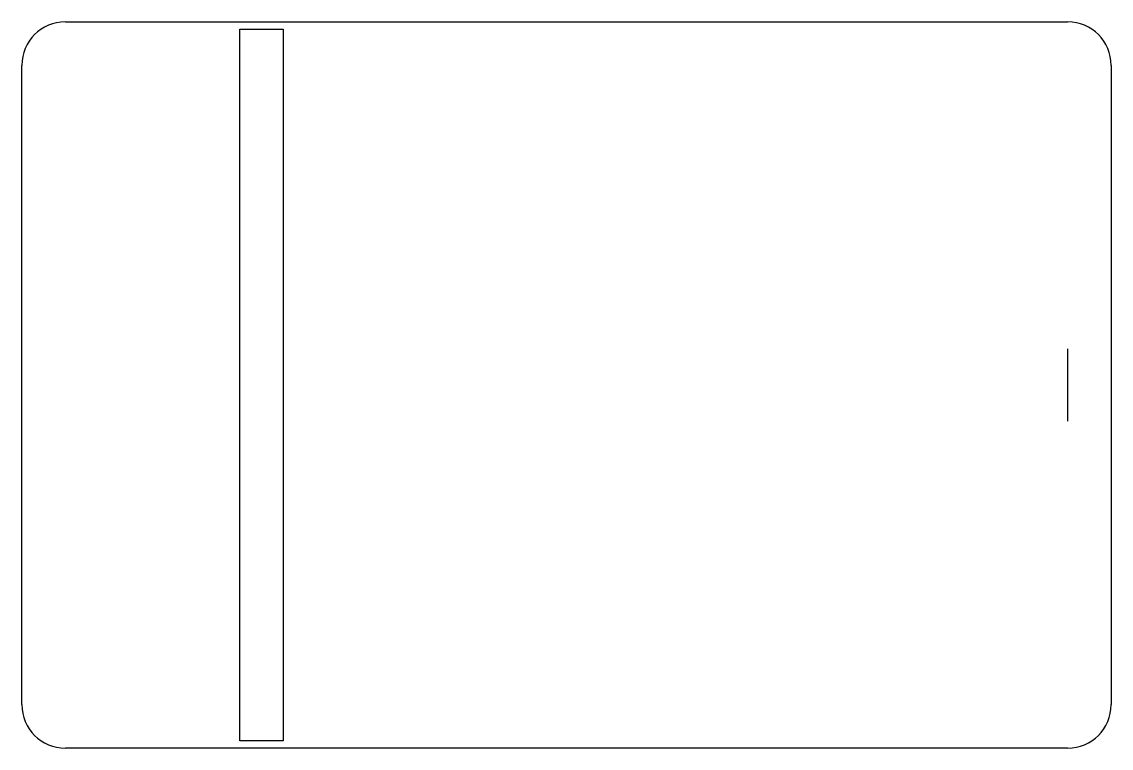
# Model space of a CAD drawing. Header units: millimetres. Extents: x 0 to 150, y 0 to 100.
import ezdxf

# ---------------------------------------------------------------- set-up
doc = ezdxf.new("R2010")
doc.units = ezdxf.units.MM
for name, color, linetype in [('CREASE', 5, 'CONTINUOUS'), ('CUT', 1, 'CONTINUOUS'), ('GLUE', 2, 'CONTINUOUS'), ('HALFCUT', 6, 'CONTINUOUS')]:
    doc.layers.add(name, color=color, linetype=linetype)

msp = doc.modelspace()

# ---------------------------------------------------------------- linework, layer by layer
at = {"layer": 'CREASE'}
msp.add_line((36, 99), (36, 1), dxfattribs=at)
at = {"layer": 'CUT'}
for p, q in [((6, 100), (144, 100)), ((0, 6), (0, 94)), ((150, 94), (150, 6)), ((144, 0), (6, 0))]:
    msp.add_line(p, q, dxfattribs=at)
for centre, start, end in [((6, 94), 90, 180), ((144, 94), 0, 90), ((6, 6), 180, 270), ((144, 6), 270, 0)]:
    msp.add_arc(centre, 6, start, end, dxfattribs=at)
at = {"layer": 'GLUE'}
for p, q in [((30, 99), (36, 99)), ((30, 1), (30, 99)), ((36, 99), (36, 1)), ((36, 1), (30, 1))]:
    msp.add_line(p, q, dxfattribs=at)
at = {"layer": 'HALFCUT'}
msp.add_line((144, 55), (144, 45), dxfattribs=at)

doc.saveas('drawing.dxf')
